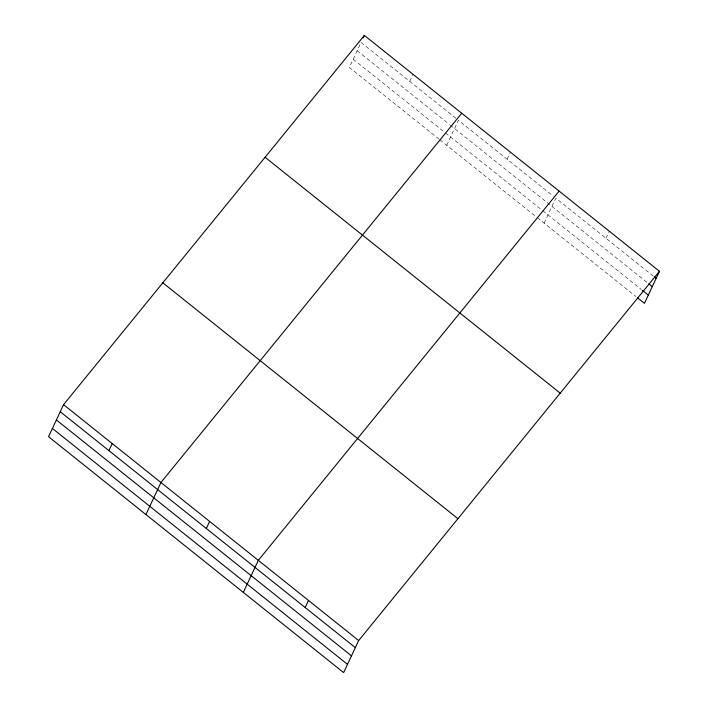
<?xml version="1.0" encoding="UTF-8"?>
<svg xmlns="http://www.w3.org/2000/svg" width="708" height="708" viewBox="0 0 708 708"><rect width="100%" height="100%" fill="white"/><g stroke="black" fill="none" stroke-linecap="round" stroke-linejoin="round"><path stroke-width="0.53" stroke-dasharray="3.54 2.66" d="M409.728 81.393L413.047 74.322M446.721 145.29L458.421 120.316L553.249 196.116M507.123 159.238L510.433 152.176M544.116 223.144L555.815 198.16L653.599 276.332M605.977 238.269L609.287 231.197M455.864 118.271L361.036 42.471L349.336 67.446L439.04 139.149M357.177 50.71L449.438 124.458M450.297 125.148L648.032 283.218M353.204 59.207L444.606 132.272M445.465 132.954L541.992 210.117M542.85 210.798L641.51 289.669M439.889 139.83L536.425 216.993M537.275 217.675L635.943 296.546"/><path stroke-width="1.06" d="M63.552 404.657L48.542 436.694L343.646 672.6L358.664 640.554L659.458 271.306L364.354 35.4L63.552 404.657L358.664 640.554M108.935 450.642L112.245 443.58M363.107 38.055L364.354 35.4M145.928 514.548L160.937 482.502L461.74 113.245M206.32 528.495L209.63 521.424M243.313 592.392L258.323 560.347L559.125 191.098M305.183 607.517L308.493 600.455M659.458 271.306L644.448 303.343L637.643 297.909M654.449 277.014L656.148 278.368M648.882 283.89L652.289 286.616M642.36 290.351L648.307 295.103M265.084 157.256L560.196 393.152M162.813 282.802L457.926 518.699M60.242 411.72L355.345 647.625M56.383 419.968L351.487 655.865M52.401 428.455L347.513 664.361"/></g></svg>
